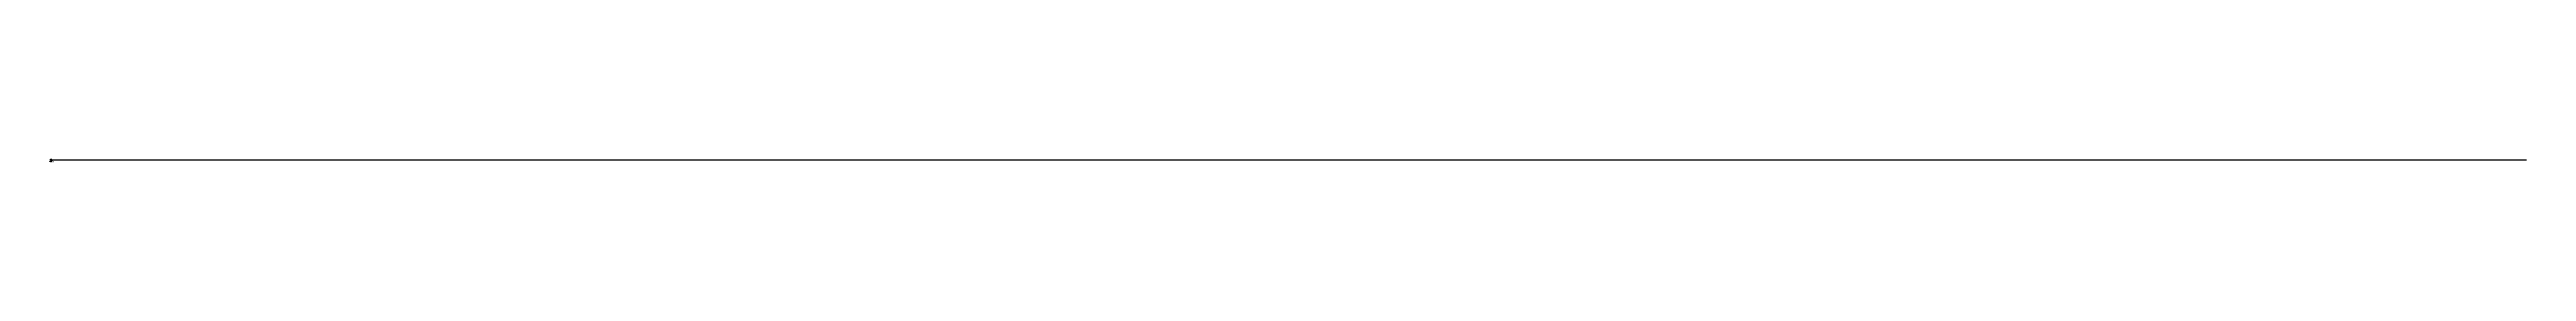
# Model space of a CAD drawing. Extents: x -3471 to 4325725, y -2582 to 2225.
import ezdxf
from ezdxf.enums import TextEntityAlignment as Align

# ---------------------------------------------------------------- set-up
doc = ezdxf.new("R2010")
doc.units = 0
doc.layers.get('0').update_dxf_attribs({"linetype": 'CONTINUOUS'})
doc.layers.add('4', color=3, linetype='CONTINUOUS')
doc.styles.get("Standard").update_dxf_attribs({"font": 'TXT', "bigfont": ' '})

msp = doc.modelspace()

# ---------------------------------------------------------------- linework, layer by layer
at = {"color": 1}
for p, q in [((-2000, 1625), (-2000, 2150)), ((-2000, 2150), (-1850, 2150)), ((-2000, 1975), (-1975, 1975)), ((-2000, 1075), (-2000, 1425)), ((-2000, 1075), (250, 1075)), ((-1700, 1975), (-1725, 1975)), ((-1700, 1950), (-1700, 2000)), ((-1700, 1700), (-1700, 1675)), ((-1700, 1350), (-1700, 1375)), ((-1550, 1350), (-1700, 1350)), ((-1700, 1075), (-1700, 1100)), ((-1550, 2150), (-25, 2150)), ((-1550, 1525), (-1525, 1525)), ((-1550, 1350), (-1550, 1275)), ((-1275, 1525), (-1225, 1525)), ((-1250, 1525), (-1250, 1850)), ((-1050, 1850), (-1025, 1850)), ((-1025, 1675), (-1025, 1775)), ((-1025, 1075), (-1025, 1375)), ((-825, 1575), (-500, 1575)), ((-825, 1475), (-650, 1475)), ((-775, 1575), (-775, 1850)), ((-775, 1475), (-775, 1375)), ((-775, 1075), (-775, 1175)), ((-650, 1475), (-650, 675)), ((-650, 675), (-350, 675)), ((-650, -775), (-650, 575)), ((-350, 575), (-650, 575)), ((-500, 2125), (-500, 2150)), ((-500, 1850), (-500, 1875)), ((-500, 1325), (-500, 1600)), ((-350, 575), (-250, 675)), ((-350, 675), (-250, 575)), ((-250, 675), (50, 675)), ((-250, 575), (50, 575)), ((-175, 475), (50, 475)), ((-175, 275), (-175, 475)), ((-175, 375), (50, 375)), ((-175, 50), (-175, 75)), ((-175, 50), (400, 50)), ((-50, 2150), (-50, 1975)), ((-50, 1075), (-50, 1775)), ((25, 275), (50, 275)), ((25, 50), (25, 275)), ((225, 2150), (275, 2150)), ((250, 2150), (250, 1975)), ((250, 1075), (250, 1775)), ((250, 875), (400, 875)), ((250, 875), (250, 825)), ((250, 50), (250, 125)), ((400, 875), (400, 825)), ((400, 50), (400, 125)), ((525, 2150), (825, 2150)), ((750, 675), (600, 675)), ((875, 575), (600, 575)), ((750, 475), (600, 475)), ((925, 375), (600, 375)), ((750, 425), (750, 475)), ((750, 425), (925, 425)), ((875, 475), (875, 575)), ((925, 475), (875, 475)), ((1175, 475), (1075, 475)), ((1225, 425), (1075, 425)), ((1075, 375), (1625, 375)), ((1175, 575), (1175, 475)), ((1175, 575), (1625, 575)), ((1225, 475), (1225, 425)), ((1225, 475), (1625, 475)), ((-3125, -2200), (-3125, -2375)), ((-3025, -2200), (-3025, -2375)), ((-2925, -2200), (-2925, -2375)), ((-2825, -2200), (-2825, -2375)), ((-2725, -2375), (-2725, -2200)), ((-2600, -2375), (-2600, -2200)), ((-2000, -100), (-1850, -100)), ((-2000, -625), (-2000, -100)), ((-2000, -275), (-1975, -275)), ((-2000, -1175), (-2000, -825)), ((-2000, -1175), (250, -1175)), ((-1700, -275), (-1725, -275)), ((-1700, -300), (-1700, -250)), ((-1700, -550), (-1700, -575)), ((-1700, -900), (-1700, -875)), ((-1550, -900), (-1700, -900)), ((-1700, -1175), (-1700, -1150)), ((-1600, -2375), (-1600, -2200)), ((-1550, -100), (-25, -100)), ((-1550, -725), (-1525, -725)), ((-1550, -900), (-1550, -975)), ((-1500, -2375), (-1500, -2200)), ((-1400, -2375), (-1400, -2200)), ((-1325, -2375), (-1325, -2200)), ((-1275, -725), (-1225, -725)), ((-1250, -725), (-1250, -400)), ((-1050, -400), (-1025, -400)), ((-1025, -575), (-1025, -475)), ((-1025, -1175), (-1025, -875)), ((-825, -675), (-500, -675)), ((-825, -775), (-650, -775)), ((-775, -675), (-775, -400)), ((-775, -775), (-775, -875)), ((-775, -1175), (-775, -1075)), ((-500, -125), (-500, -100)), ((-500, -400), (-500, -375)), ((-500, -925), (-500, -650)), ((-425, -2200), (-425, -2250)), ((-425, -2200), (-200, -2200)), ((-425, -2475), (-425, -2450)), ((-200, -2475), (-425, -2475)), ((-200, -2250), (-200, -2200)), ((-200, -2450), (-200, -2475)), ((-50, -100), (-50, -275)), ((-50, -1175), (-50, -475)), ((225, -100), (275, -100)), ((250, -100), (250, -275)), ((250, -1175), (250, -475)), ((525, -100), (825, -100))]:
    msp.add_line(p, q, dxfattribs=at)
at = {"color": 216}
for p, q in [((-925, 1625), (-1125, 1525)), ((-1125, 1525), (-925, 1425)), ((-925, 1625), (-925, 1425)), ((-925, -625), (-1125, -725)), ((-1125, -725), (-925, -825)), ((-925, -625), (-925, -825))]:
    msp.add_line(p, q, dxfattribs=at)
at = {"color": 96}
for p, q in [((4325725, 294), (151, 294)), ((500, 694), (368, 694)), ((500, 394), (434, 394))]:
    msp.add_line(p, q, dxfattribs=at)
at = {"color": 2}
msp.add_line((1500, 415), (1500, 415), dxfattribs=at)
at = {"color": 7}
msp.add_line((-1353, -2300), (-1353, -2189), dxfattribs=at)
at = {"color": 136}
msp.add_line((3380, -2125), (3380, -2215), dxfattribs=at)
at = {"color": 216}
for points, const_width in [([(-2050, 1541), (-2050, 1529), (-1950, 1529), (-1950, 1541), (-2050, 1541)], 1), ([(-2050, 1511), (-2050, 1499), (-1950, 1499), (-1950, 1511), (-2050, 1511)], 1), ([(-1650, 2068), (-1650, 2080), (-1750, 2080), (-1750, 2068), (-1650, 2068)], 1), ([(-1618, 1575), (-1630, 1575), (-1630, 1475), (-1618, 1475), (-1618, 1575)], 1), ([(-1600, 1191), (-1600, 1179), (-1500, 1179), (-1500, 1191), (-1600, 1191)], 1), ([(-1600, 1161), (-1600, 1149), (-1500, 1149), (-1500, 1161), (-1600, 1161)], 1), ([(-1164, 1900), (-1176, 1900), (-1176, 1800), (-1164, 1800), (-1164, 1900)], 1), ([(-1134, 1900), (-1146, 1900), (-1146, 1800), (-1134, 1800), (-1134, 1900)], 1), ([(-825, 1291), (-825, 1279), (-725, 1279), (-725, 1291), (-825, 1291)], 1), ([(-825, 1261), (-825, 1249), (-725, 1249), (-725, 1261), (-825, 1261)], 1), ([(-225, 191), (-225, 179), (-125, 179), (-125, 191), (-225, 191)], 1), ([(-225, 161), (-225, 149), (-125, 149), (-125, 161), (-225, 161)], 1), ([(-100, 1891), (-100, 1879), (0, 1879), (0, 1891), (-100, 1891)], 1), ([(-100, 1861), (-100, 1849), (0, 1849), (0, 1861), (-100, 1861)], 1), ([(500, 775), (500, 175), (150, 175), (150, 775), (500, 775)], 4), ([(200, 1891), (200, 1879), (300, 1879), (300, 1891), (200, 1891)], 1), ([(200, 1861), (200, 1849), (300, 1849), (300, 1861), (200, 1861)], 1), ([(975, 535), (1025, 535), (1025, 515), (975, 515), (975, 535)], 4), ([(975, 485), (1025, 485), (1025, 465), (975, 465), (975, 485)], 4), ([(975, 435), (1025, 435), (1025, 415), (975, 415), (975, 435)], 4), ([(975, 385), (1025, 385), (1025, 365), (975, 365), (975, 385)], 4), ([(-2050, -709), (-2050, -721), (-1950, -721), (-1950, -709), (-2050, -709)], 1), ([(-2050, -739), (-2050, -751), (-1950, -751), (-1950, -739), (-2050, -739)], 1), ([(-1650, -182), (-1650, -170), (-1750, -170), (-1750, -182), (-1650, -182)], 1), ([(-1618, -675), (-1630, -675), (-1630, -775), (-1618, -775), (-1618, -675)], 1), ([(-1600, -1059), (-1600, -1071), (-1500, -1071), (-1500, -1059), (-1600, -1059)], 1), ([(-1600, -1089), (-1600, -1101), (-1500, -1101), (-1500, -1089), (-1600, -1089)], 1), ([(-1164, -350), (-1176, -350), (-1176, -450), (-1164, -450), (-1164, -350)], 1), ([(-1134, -350), (-1146, -350), (-1146, -450), (-1134, -450), (-1134, -350)], 1), ([(-825, -959), (-825, -971), (-725, -971), (-725, -959), (-825, -959)], 1), ([(-825, -989), (-825, -1001), (-725, -1001), (-725, -989), (-825, -989)], 1), ([(-475, -2334), (-475, -2346), (-375, -2346), (-375, -2334), (-475, -2334)], 1), ([(-475, -2364), (-475, -2376), (-375, -2376), (-375, -2364), (-475, -2364)], 1), ([(-250, -2334), (-250, -2346), (-150, -2346), (-150, -2334), (-250, -2334)], 1), ([(-250, -2364), (-250, -2376), (-150, -2376), (-150, -2364), (-250, -2364)], 1), ([(-100, -359), (-100, -371), (0, -371), (0, -359), (-100, -359)], 1), ([(-100, -389), (-100, -401), (0, -401), (0, -389), (-100, -389)], 1), ([(200, -359), (200, -371), (300, -371), (300, -359), (200, -359)], 1), ([(200, -389), (200, -401), (300, -401), (300, -389), (200, -389)], 1)]:
    msp.add_lwpolyline(points, close=True, dxfattribs=dict(at, const_width=const_width))
at = {"color": 136}
for points, const_width in [([(-2000, 1540), (-2000, 1625)], 1), ([(-2000, 1497), (-2000, 1425)], 1), ([(-1925, 1975), (-1975, 1975)], 1), ([(-1775, 2150), (-1850, 2150)], 1), ([(-1775, 1975), (-1725, 1975)], 1), ([(-1700, 2075), (-1700, 2000)], 1), ([(-1700, 1900), (-1700, 1950)], 1), ([(-1700, 1750), (-1700, 1700)], 1), ([(-1700, 1600), (-1700, 1675)], 1), ([(-1700, 1450), (-1700, 1375)], 1), ([(-1700, 1300), (-1700, 1350)], 1), ([(-1700, 1150), (-1700, 1100)], 1), ([(-1625, 2150), (-1550, 2150)], 1), ([(-1625, 1525), (-1550, 1525)], 1), ([(-1550, 1190), (-1550, 1275)], 1), ([(-1550, 1147), (-1550, 1075)], 1), ([(-1475, 1525), (-1525, 1525)], 1), ([(-1325, 1525), (-1275, 1525)], 1), ([(-1275, 2205), (-1275, 2150)], 1), ([(-1178, 1850), (-1250, 1850)], 1), ([(-1125, 1525), (-1225, 1525)], 1), ([(-1195, 1515), (-1205, 1525), (-1195, 1535)], 1), ([(-1135, 1850), (-1050, 1850)], 1), ([(-975, 1850), (-1025, 1850)], 1), ([(-1025, 1575), (-1025, 1675)], 1), ([(-1025, 1475), (-1025, 1375)], 1), ([(-925, 1575), (-825, 1575)], 1), ([(-925, 1475), (-825, 1475)], 1), ([(-845, 1565), (-855, 1575), (-845, 1585)], 1), ([(-845, 1465), (-855, 1475), (-845, 1485)], 1), ([(-825, 1850), (-775, 1850)], 1), ([(-775, 1290), (-775, 1375)], 1), ([(-775, 1247), (-775, 1175)], 1), ([(-500, 2075), (-500, 2125)], 1), ([(-500, 1925), (-500, 1875)], 1), ([(-500, 1800), (-500, 1850)], 1), ([(-500, 1650), (-500, 1600)], 1), ([(-500, 1275), (-500, 1325)], 1), ([(-500, 1125), (-500, 1075)], 1), ([(-175, 190), (-175, 275)], 1), ([(-175, 147), (-175, 75)], 1), ([(-50, 1890), (-50, 1975)], 1), ([(-50, 1847), (-50, 1775)], 1), ([(25, 2150), (-25, 2150)], 1), ([(150, 675), (50, 675)], 1), ([(150, 575), (50, 575)], 1), ([(150, 475), (50, 475)], 1), ([(150, 375), (50, 375)], 1), ([(150, 275), (50, 275)], 1), ([(80, 665), (70, 675), (80, 685)], 1), ([(80, 565), (70, 575), (80, 585)], 1), ([(80, 365), (70, 375), (80, 385)], 1), ([(175, 2150), (225, 2150)], 1), ([(250, 1890), (250, 1975)], 1), ([(250, 1847), (250, 1775)], 1), ([(250, 775), (250, 825)], 1), ([(250, 175), (250, 125)], 1), ([(325, 2150), (275, 2150)], 1), ([(400, 775), (400, 825)], 1), ([(400, 175), (400, 125)], 1), ([(475, 2150), (525, 2150)], 1), ([(500, 675), (600, 675)], 1), ([(500, 575), (600, 575)], 1), ([(500, 475), (600, 475)], 1), ([(500, 375), (600, 375)], 1), ([(500, 275), (600, 275)], 1), ([(580, 665), (570, 675), (580, 685)], 1), ([(580, 565), (570, 575), (580, 585)], 1), ([(580, 465), (570, 475), (580, 485)], 1), ([(580, 365), (570, 375), (580, 385)], 1), ([(975, 525), (925, 525)], 1), ([(975, 475), (925, 475)], 1), ([(975, 425), (925, 425)], 1), ([(975, 375), (925, 375)], 1), ([(1025, 525), (1075, 525)], 1), ([(1025, 475), (1075, 475)], 1), ([(1025, 425), (1075, 425)], 1), ([(1025, 375), (1075, 375)], 1), ([(-3275, -2351), (-3301, -2375), (-3275, -2401)], 4), ([(-3251, -2401), (-3225, -2375), (-3251, -2351)], 4), ([(-3225, -2375), (-3175, -2375)], 10), ([(-2000, -710), (-2000, -625)], 1), ([(-2000, -753), (-2000, -825)], 1), ([(-1925, -275), (-1975, -275)], 1), ([(-1775, -100), (-1850, -100)], 1), ([(-1775, -275), (-1725, -275)], 1), ([(-1725, -2351), (-1751, -2375), (-1725, -2401)], 4), ([(-1701, -2401), (-1675, -2375), (-1701, -2351)], 4), ([(-1700, -175), (-1700, -250)], 1), ([(-1700, -350), (-1700, -300)], 1), ([(-1700, -500), (-1700, -550)], 1), ([(-1700, -650), (-1700, -575)], 1), ([(-1700, -800), (-1700, -875)], 1), ([(-1700, -950), (-1700, -900)], 1), ([(-1700, -1100), (-1700, -1150)], 1), ([(-1675, -2375), (-1625, -2375)], 10), ([(-1625, -100), (-1550, -100)], 1), ([(-1625, -725), (-1550, -725)], 1), ([(-1550, -1060), (-1550, -975)], 1), ([(-1550, -1103), (-1550, -1175)], 1), ([(-1475, -725), (-1525, -725)], 1), ([(-1325, -725), (-1275, -725)], 1), ([(-1275, -45), (-1275, -100)], 1), ([(-1178, -400), (-1250, -400)], 1), ([(-1125, -725), (-1225, -725)], 1), ([(-1195, -735), (-1205, -725), (-1195, -715)], 1), ([(-1135, -400), (-1050, -400)], 1), ([(-975, -400), (-1025, -400)], 1), ([(-1025, -675), (-1025, -575)], 1), ([(-1025, -775), (-1025, -875)], 1), ([(-925, -675), (-825, -675)], 1), ([(-925, -775), (-825, -775)], 1), ([(-845, -685), (-855, -675), (-845, -665)], 1), ([(-845, -785), (-855, -775), (-845, -765)], 1), ([(-825, -400), (-775, -400)], 1), ([(-775, -960), (-775, -875)], 1), ([(-775, -1003), (-775, -1075)], 1), ([(-500, -175), (-500, -125)], 1), ([(-500, -325), (-500, -375)], 1), ([(-500, -450), (-500, -400)], 1), ([(-500, -600), (-500, -650)], 1), ([(-500, -975), (-500, -925)], 1), ([(-500, -1125), (-500, -1175)], 1), ([(-425, -2335), (-425, -2250)], 1), ([(-425, -2378), (-425, -2450)], 1), ([(-200, -2335), (-200, -2250)], 1), ([(-200, -2378), (-200, -2450)], 1), ([(-50, -360), (-50, -275)], 1), ([(-50, -403), (-50, -475)], 1), ([(25, -100), (-25, -100)], 1), ([(175, -100), (225, -100)], 1), ([(250, -360), (250, -275)], 1), ([(250, -403), (250, -475)], 1), ([(325, -100), (275, -100)], 1), ([(475, -100), (525, -100)], 1)]:
    msp.add_lwpolyline(points, dxfattribs=dict(at, const_width=const_width))
at = {"color": 216, "const_width": 4}
for points in [[(-1775, 1950), (-1775, 2000), (-1925, 2000), (-1925, 1950), (-1775, 1950)], [(-1776, 2150), (-1710, 2074)], [(-1720, 2084), (-1740, 2094), (-1726, 2104), (-1720, 2084)], [(-1675, 1900), (-1725, 1900), (-1725, 1750), (-1675, 1750), (-1675, 1900)], [(-1675, 1300), (-1725, 1300), (-1725, 1150), (-1675, 1150), (-1675, 1300)], [(-1700, 1599), (-1624, 1535)], [(-1700, 1449), (-1624, 1515)], [(-1626, 2150), (-1690, 2074)], [(-1654, 1505), (-1660, 1485), (-1634, 1489), (-1654, 1505)], [(-1475, 1550), (-1475, 1500), (-1325, 1500), (-1325, 1550), (-1475, 1550)], [(-825, 1825), (-825, 1875), (-975, 1875), (-975, 1825), (-825, 1825)], [(-475, 2075), (-525, 2075), (-525, 1925), (-475, 1925), (-475, 2075)], [(-475, 1800), (-525, 1800), (-525, 1650), (-475, 1650), (-475, 1800)], [(-475, 1275), (-525, 1275), (-525, 1125), (-475, 1125), (-475, 1275)], [(25, 2175), (25, 2125), (175, 2125), (175, 2175), (25, 2175)], [(325, 2175), (325, 2125), (475, 2125), (475, 2175), (325, 2175)], [(-1775, -300), (-1775, -250), (-1925, -250), (-1925, -300), (-1775, -300)], [(-1776, -100), (-1710, -176)], [(-1720, -166), (-1740, -156), (-1726, -146), (-1720, -166)], [(-1675, -350), (-1725, -350), (-1725, -500), (-1675, -500), (-1675, -350)], [(-1675, -950), (-1725, -950), (-1725, -1100), (-1675, -1100), (-1675, -950)], [(-1700, -651), (-1624, -715)], [(-1700, -801), (-1624, -735)], [(-1626, -100), (-1690, -176)], [(-1654, -745), (-1660, -765), (-1634, -761), (-1654, -745)], [(-1475, -700), (-1475, -750), (-1325, -750), (-1325, -700), (-1475, -700)], [(-825, -425), (-825, -375), (-975, -375), (-975, -425), (-825, -425)], [(-475, -175), (-525, -175), (-525, -325), (-475, -325), (-475, -175)], [(-475, -450), (-525, -450), (-525, -600), (-475, -600), (-475, -450)], [(-475, -975), (-525, -975), (-525, -1125), (-475, -1125), (-475, -975)], [(25, -75), (25, -125), (175, -125), (175, -75), (25, -75)], [(325, -75), (325, -125), (475, -125), (475, -75), (325, -75)]]:
    msp.add_lwpolyline(points, dxfattribs=at)
at = {"color": 5, "const_width": 12}
for points in [[(-1975, -2375), (-3175, -2375)], [(-825, -2375), (-1625, -2375)]]:
    msp.add_lwpolyline(points, dxfattribs=at)
at = {"color": 136, "const_width": 1}
for points in [[(2044, -2001), (2056, -2001), (2056, -2575), (2044, -2575), (2044, -2001)], [(2048, -2470), (2048, -2482), (3800, -2481), (3800, -2469), (2048, -2470)], [(3800, -2031), (3800, -2019), (2050, -2019), (2050, -2031), (3800, -2031)], [(2050, -2120), (2050, -2132), (3800, -2131), (3800, -2119), (2050, -2120)], [(2050, -2220), (2050, -2232), (3800, -2231), (3800, -2219), (2050, -2220)], [(2050, -2581), (2050, -2569), (3800, -2569), (3800, -2581), (2050, -2581)], [(2344, -2026), (2356, -2026), (2356, -2126), (2344, -2126), (2344, -2026)], [(2944, -2476), (2956, -2476), (2956, -2575), (2944, -2575), (2944, -2476)], [(3044, -2026), (3056, -2026), (3056, -2126), (3044, -2126), (3044, -2026)], [(3294, -2476), (3306, -2476), (3306, -2575), (3294, -2575), (3294, -2476)], [(3794, -2575), (3806, -2575), (3806, -2001), (3794, -2001), (3794, -2575)]]:
    msp.add_lwpolyline(points, close=True, dxfattribs=at)
at = {"color": 136}
for centre in [(-1275, 2215), (-1275, -35)]:
    msp.add_circle(centre, 10, dxfattribs=at)
at = {"layer": '4'}
for points in [[(-2005, 1970), (-1995, 1970), (-2005, 1980), (-1995, 1980)], [(-1705, 1970), (-1695, 1970), (-1705, 1980), (-1695, 1980)], [(-1705, 1345), (-1695, 1345), (-1705, 1355), (-1695, 1355)], [(-1705, 1070), (-1695, 1070), (-1705, 1080), (-1695, 1080)], [(-1555, 1070), (-1545, 1070), (-1555, 1080), (-1545, 1080)], [(-1280, 2145), (-1270, 2145), (-1280, 2155), (-1270, 2155)], [(-1255, 1520), (-1245, 1520), (-1255, 1530), (-1245, 1530)], [(-1030, 1070), (-1020, 1070), (-1030, 1080), (-1020, 1080)], [(-780, 1570), (-770, 1570), (-780, 1580), (-770, 1580)], [(-780, 1470), (-770, 1470), (-780, 1480), (-770, 1480)], [(-780, 1070), (-770, 1070), (-780, 1080), (-770, 1080)], [(-505, 2145), (-495, 2145), (-505, 2155), (-495, 2155)], [(-505, 1570), (-495, 1570), (-505, 1580), (-495, 1580)], [(-505, 1070), (-495, 1070), (-505, 1080), (-495, 1080)], [(-180, 370), (-170, 370), (-180, 380), (-170, 380)], [(-55, 2145), (-45, 2145), (-55, 2155), (-45, 2155)], [(-55, 1070), (-45, 1070), (-55, 1080), (-45, 1080)], [(20, 45), (30, 45), (20, 55), (30, 55)], [(245, 2145), (255, 2145), (245, 2155), (255, 2155)], [(245, 45), (255, 45), (245, 55), (255, 55)], [(-3130, -2380), (-3120, -2380), (-3130, -2370), (-3120, -2370)], [(-3030, -2380), (-3020, -2380), (-3030, -2370), (-3020, -2370)], [(-2930, -2380), (-2920, -2380), (-2930, -2370), (-2920, -2370)], [(-2830, -2380), (-2820, -2380), (-2830, -2370), (-2820, -2370)], [(-2730, -2380), (-2720, -2380), (-2730, -2370), (-2720, -2370)], [(-2605, -2380), (-2595, -2380), (-2605, -2370), (-2595, -2370)], [(-2005, -280), (-1995, -280), (-2005, -270), (-1995, -270)], [(-1705, -280), (-1695, -280), (-1705, -270), (-1695, -270)], [(-1705, -905), (-1695, -905), (-1705, -895), (-1695, -895)], [(-1705, -1180), (-1695, -1180), (-1705, -1170), (-1695, -1170)], [(-1605, -2380), (-1595, -2380), (-1605, -2370), (-1595, -2370)], [(-1555, -1180), (-1545, -1180), (-1555, -1170), (-1545, -1170)], [(-1505, -2380), (-1495, -2380), (-1505, -2370), (-1495, -2370)], [(-1405, -2380), (-1395, -2380), (-1405, -2370), (-1395, -2370)], [(-1330, -2380), (-1320, -2380), (-1330, -2370), (-1320, -2370)], [(-1280, -105), (-1270, -105), (-1280, -95), (-1270, -95)], [(-1255, -730), (-1245, -730), (-1255, -720), (-1245, -720)], [(-1030, -1180), (-1020, -1180), (-1030, -1170), (-1020, -1170)], [(-780, -680), (-770, -680), (-780, -670), (-770, -670)], [(-780, -780), (-770, -780), (-780, -770), (-770, -770)], [(-780, -1180), (-770, -1180), (-780, -1170), (-770, -1170)], [(-505, -105), (-495, -105), (-505, -95), (-495, -95)], [(-505, -680), (-495, -680), (-505, -670), (-495, -670)], [(-505, -1180), (-495, -1180), (-505, -1170), (-495, -1170)], [(-55, -105), (-45, -105), (-55, -95), (-45, -95)], [(-55, -1180), (-45, -1180), (-55, -1170), (-45, -1170)], [(245, -105), (255, -105), (245, -95), (255, -95)]]:
    msp.add_solid(points, dxfattribs=at)

# ---------------------------------------------------------------- texts
at = {"color": 2}
for s, p in [('C18', (-2000, 1550)), ('C25', (-2000, -700))]:
    msp.add_text(s, height=33, rotation=90, dxfattribs=at).set_placement(p)
for s, height, p in [('100nF', 34, (-1875, 1475)), ('T2', 33, (-1700, 1575)), ('T1', 33, (-1675, 2225)), ('C19', 33, (-1575, 1250)), ('100nF', 34, (-1425, 1250)), ('100nF', 34, (-775, 1250)), ('C20', 33, (-675, 1350)), ('100pF', 34, (-50, 125)), ('C21', 33, (-100, 250)), ('100nF', 34, (75, 1825)), ('C16', 33, (50, 1950)), ('C17', 33, (250, 1950)), ('100nF', 34, (375, 1825)), ('100nF', 34, (-1875, -775)), ('T4', 33, (-1700, -675)), ('T3', 33, (-1675, -25)), ('C26', 33, (-1575, -1000)), ('100nF', 34, (-1425, -1000)), ('100nF', 34, (-775, -1000)), ('C27', 33, (-675, -900)), ('100nF', 34, (-425, -2375)), ('C28', 33, (-325, -2275)), ('100nF', 34, (-200, -2375)), ('C29', 33, (-100, -2275)), ('100nF', 34, (75, -425)), ('C23', 33, (25, -300)), ('C24', 33, (250, -300)), ('100nF', 34, (375, -425))]:
    msp.add_text(s, height=height, dxfattribs=at).set_placement(p, align=Align.TOP_RIGHT)
for s, height, p in [('VBIN', 37, (-2000, 2150)), ('1nF', 34, (-1300, 1850)), ('GND', 37, (-1250, 1075)), ('C15', 33, (-1125, 1850)), ('VCC', 37, (-1025, 1700)), ('GND', 37, (50, 50)), ('GND', 37, (50, 50)), ('VCC', 37, (275, 875)), ('VCC', 37, (675, 675)), ('VB_1', 37, (725, 2150)), ('SCK', 37, (1500, 575)), ('CS1', 37, (1500, 375)), ('MOSI', 37, (1500, 475)), ('VBIN', 37, (-2000, -100)), ('1nF', 34, (-1300, -400)), ('GND', 37, (-1250, -1175)), ('C22', 33, (-1125, -400)), ('VCC', 37, (-1025, -550)), ('GND', 37, (-375, -2475)), ('VCC', 37, (-325, -2200)), ('VB_2', 37, (725, -100))]:
    msp.add_text(s, height=height, dxfattribs=at).set_placement(p)
for s, p in [('4K7', (-1850, 1976)), ('1K', (-1400, 1524)), ('1K', (-900, 1851)), ('10K', (100, 2149)), ('10K', (400, 2149)), ('4K7', (-1850, -274)), ('1K', (-1400, -726)), ('1K', (-900, -399)), ('10K', (100, -101)), ('10K', (400, -101))]:
    msp.add_text(s, height=34, dxfattribs=at).set_placement(p, align=Align.MIDDLE_CENTER)
for s, height, p in [('R27', 33, (-1800, 2000)), ('U6', 37, (-975, 1500)), ('R29', 33, (-875, 1875)), ('U7', 37, (350, 500)), ('R36', 33, (-1800, -250)), ('U8', 37, (-975, -750)), ('R38', 33, (-875, -375))]:
    msp.add_text(s, height=height, dxfattribs=at).set_placement(p, align=Align.RIGHT)
for s, height, p in [('R32', 33, (-1800, 1350)), ('R30', 33, (-1425, 1475)), ('R24', 33, (-475, 2050)), ('R31', 33, (-475, 1850)), ('R33', 33, (-475, 1325)), ('R25', 33, (75, 2100)), ('R26', 33, (375, 2100)), ('RN1', 37, (970, 625)), ('R42', 33, (-1800, -900)), ('R41', 33, (-1425, -775)), ('R39', 33, (-475, -200)), ('R40', 33, (-475, -400)), ('R43', 33, (-475, -925)), ('R34', 33, (75, -150)), ('R35', 33, (375, -150))]:
    msp.add_text(s, height=height, dxfattribs=at).set_placement(p, align=Align.TOP_LEFT)
for s, p in [('R28', (-1750, 1850)), ('R37', (-1750, -400))]:
    msp.add_text(s, height=33, rotation=90, dxfattribs=at).set_placement(p, align=Align.RIGHT)
for s, p in [('100K', (-1701, 1825)), ('4K7', (-1701, 1225)), ('J5', (-1225, 2200)), ('270K', (-501, 2000)), ('330K', (-501, 1725)), ('18K', (-501, 1200)), ('100K', (-1701, -425)), ('4K7', (-1701, -1025)), ('J6', (-1225, -50)), ('270K', (-501, -250)), ('330K', (-501, -525)), ('18K', (-501, -1050))]:
    msp.add_text(s, height=34, rotation=90, dxfattribs=at).set_placement(p, align=Align.MIDDLE_CENTER)
for s, p in [('BFN26', (-1525, 1650)), ('BFN27', (-1500, 2050)), ('BFN26', (-1525, -600)), ('BFN27', (-1500, -200))]:
    msp.add_text(s, height=34, dxfattribs=at).set_placement(p, align=Align.MIDDLE_RIGHT)
at = {"color": 7}
for s, p in [('MAX4040', (-1075, 1400)), ('MAX5134', (425, 400)), ('MAX4040', (-1075, -850))]:
    msp.add_text(s, height=37, dxfattribs=at).set_placement(p, align=Align.RIGHT)
at = {"color": 12}
for p in [(-1275, 2125), (-1275, -125)]:
    msp.add_text('1', height=34, rotation=90, dxfattribs=at).set_placement(p, align=Align.TOP_LEFT)
at = {"color": 136}
for s, p in [('1', (-1225, 1525)), ('5', (-1025, 1625)), ('3', (50, 675)), ('14', (50, 575)), ('1', (50, 475)), ('16', (50, 375)), ('2', (250, 775)), ('4', (400, 775)), ('1', (-1225, -725)), ('5', (-1025, -625))]:
    msp.add_text(s, height=33, dxfattribs=at).set_placement(p)
for s, p in [('2', (-1000, 1375)), ('4', (-825, 1575)), ('3', (-825, 1475)), ('13', (100, 275)), ('15', (250, 125)), ('7', (400, 125)), ('12', (600, 675)), ('10', (600, 575)), ('8', (600, 475)), ('9', (600, 375)), ('5', (600, 275)), ('2', (-1000, -875)), ('4', (-825, -675)), ('3', (-825, -775))]:
    msp.add_text(s, height=33, dxfattribs=at).set_placement(p, align=Align.RIGHT)
at = {"color": 96}
for s, p in [('-', (-925, 1575)), ('+', (-925, 1475)), ('M/Z', (250, 275)), ('GND', (300, 200)), ('GND', (450, 200)), ('SCLK', (500, 575)), ('LDAC', (500, 675)), ('RDY', (500, 275)), ('DIN', (500, 475)), ('CS', (500, 375)), ('4', (1073, 400)), ('2', (1075, 500)), ('3', (1075, 445)), ('1', (1075, 545)), ('POWER', (-3325, -2375)), ('CONTROL', (-1775, -2375)), ('-', (-925, -675)), ('+', (-925, -775))]:
    msp.add_text(s, height=33, dxfattribs=at).set_placement(p, align=Align.MIDDLE_RIGHT)
for s, p in [('OUT0', (150, 675)), ('OUT1', (150, 575)), ('REFI', (150, 475)), ('REFO', (150, 375)), ('VDD', (200, 750)), ('DVDD', (350, 750)), ('5', (925, 400)), ('6', (925, 445)), ('8', (928, 546)), ('7', (928, 495))]:
    msp.add_text(s, height=33, dxfattribs=at).set_placement(p, align=Align.MIDDLE_LEFT)
at = {"color": 7}
msp.add_text('100', height=37, dxfattribs=at).set_placement((955, 360), align=Align.TOP_LEFT)
for s, p in [('VCC', (-3113, -2300)), ('VEE', (-3013, -2300)), ('GND', (-2913, -2300)), ('VB_1', (-2813, -2300)), ('VB_2', (-2713, -2300)), ('VBIN', (-2588, -2300)), ('MISO', (-1588, -2300)), ('MOSI', (-1488, -2300)), ('SCK', (-1388, -2300)), ('CS1', (-1313, -2300))]:
    msp.add_text(s, height=37, rotation=90, dxfattribs=at).set_placement(p)
at = {"color": 136}
for s, p in [('ADDRESS:', (2075, -2325)), ('COMPANY:', (2075, -2275)), ('CITY', (2075, -2375)), ('COUNTRY:', (2075, -2425)), ('REV:', (2075, -2075)), ('PROJECT:', (2075, -2175)), ('INITIAL', (2075, -2525)), ('1.0', (2225, -2075)), ('SIPM CONTROLLER DUO', (2375, -2175)), ('OTTO-BLUMENTHAL-STR.', (2375, -2325)), ('52074  AACHEN', (2375, -2375)), ('GERMANY', (2375, -2425)), ('DATE:', (2375, -2075)), ('III. PHHYSIKALISCHES  INST. B', (2375, -2275)), ('28.05.2011', (2550, -2525)), ('19.07.2011', (2575, -2075)), ('PAGE:', (2975, -2525)), ('ENG:', (3075, -2075)), ('3', (3175, -2525)), ('F. BEIßEL', (3225, -2075)), ('OF:', (3320, -2525)), ('4', (3450, -2525))]:
    msp.add_text(s, height=34, dxfattribs=at).set_placement(p, align=Align.MIDDLE_LEFT)
for s, p in [('NO.', (3405, -2145)), ('911', (3590, -2150))]:
    msp.add_text(s, height=33, dxfattribs=at).set_placement(p, align=Align.TOP_LEFT)

doc.saveas('drawing.dxf')
